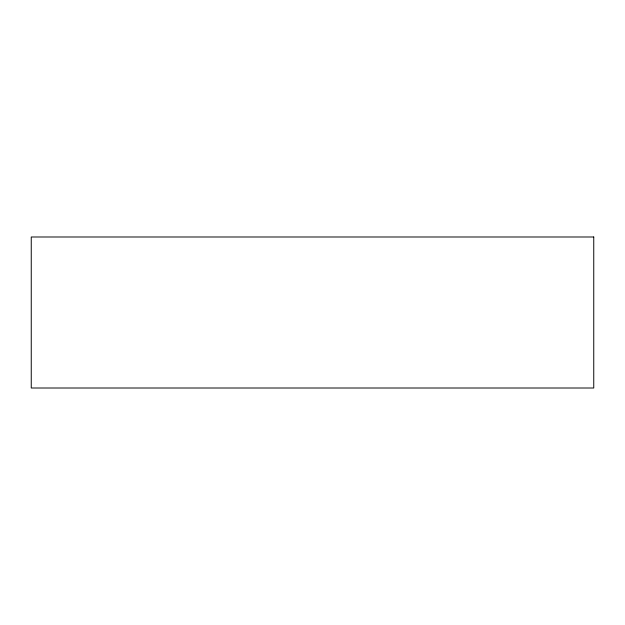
<?xml version="1.0" encoding="UTF-8"?>
<svg xmlns="http://www.w3.org/2000/svg" width="625" height="625" viewBox="0 0 625 625"><rect width="100%" height="100%" fill="white"/><g stroke="black" fill="none" stroke-linecap="round" stroke-linejoin="round"><path stroke-width="0.94" d="M593.75 236.992L31.25 236.992L31.25 388.008L593.75 388.008L593.75 236.992"/></g></svg>
